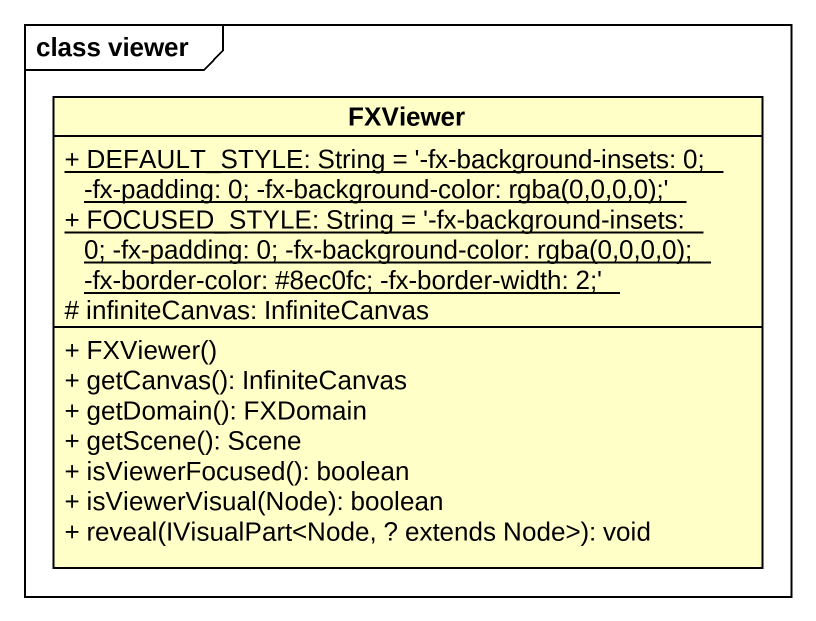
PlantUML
@startuml
mainframe class viewer
hide circle
hide empty members
skinparam classAttributeIconSize 0
class FXViewer #FFFFC8 {
  {static} {field} + DEFAULT_STYLE: String = '-fx-background-insets: 0; -fx-padding: 0; -fx-background-color: rgba(0,0,0,0);'
  {static} {field} + FOCUSED_STYLE: String = '-fx-background-insets: 0; -fx-padding: 0; -fx-background-color: rgba(0,0,0,0); -fx-border-color: #8ec0fc; -fx-border-width: 2;'
  # infiniteCanvas: InfiniteCanvas
  + FXViewer()
  + getCanvas(): InfiniteCanvas
  + getDomain(): FXDomain
  + getScene(): Scene
  + isViewerFocused(): boolean
  + isViewerVisual(Node): boolean
  + reveal(IVisualPart<Node, ? extends Node>): void
}
@enduml
